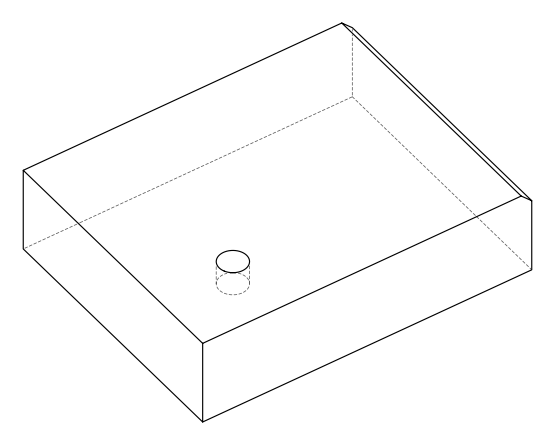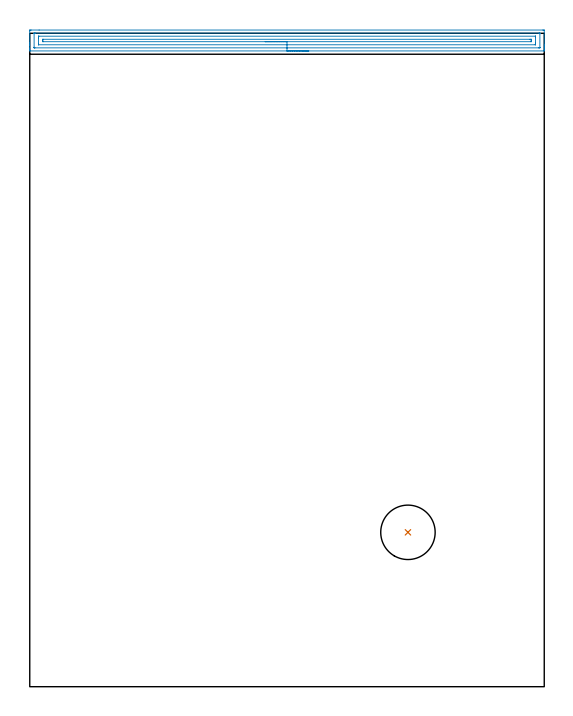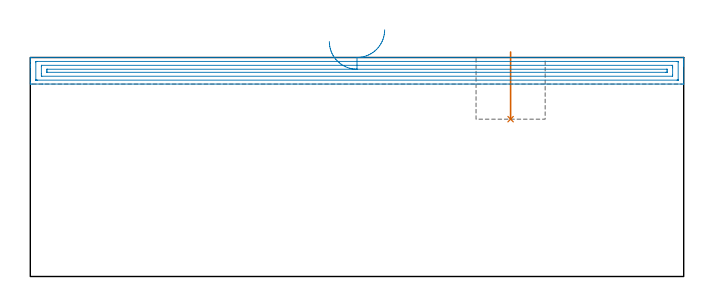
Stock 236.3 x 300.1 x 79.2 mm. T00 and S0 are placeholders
(PLAN: 2 operations, 1 tool changes, 7.9 min)
(1 INDEXABLE_INSERT_DRILL_BLIND_HOLE_FROM_SOLID | STEP1POCKET | UGT0302_004 | 0.1 min | 10939 mm3)
(2 AREA_MILL | FG_CHAMFER_SURFACE | UGT0205_001 | 7.76 min | 10891 mm3)
(TOOL UGT0302_004 | Indexable Insert Drill 25mm | D25 PA180 FL50 Z2)
(TOOL UGT0205_001 | Chamfer Mill 20 x 3 x 45 deg. | D20 FL50 Z2)
(OP 1 INDEXABLE_INSERT_DRILL_BLIND_HOLE_FROM_SOLID)
G17 G21 G94 G90
T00 M6
G54
G17 G0 G90 X173.7 Y70.9 S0 M3
G43 Z89.2 H0
G94 G81 G98 Z56.9 F250. R81.2
G80
M5
M2
(OP 2 AREA_MILL)
G17 G21 G94 G90
T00 M6
G54
G17 G0 G90 X128.15 Y292. S1061 M3
G43 Z89.2 H0
G94 G1 X128.112 Z88.328 F250.
X127.998 Z87.463
X127.809 Z86.612
X127.547 Z85.78
X127.213 Z84.974
X126.81 Z84.2
X126.342 Z83.464
X125.81 Z82.772
X125.221 Z82.129
X124.578 Z81.54
X123.886 Z81.008
X123.15 Z80.54
X122.376 Z80.137
X121.57 Z79.803
X120.738 Z79.541
X119.886 Z79.352
X119.022 Z79.238
X118.15 Z79.2
X0.177
X0.01 Y292.002 Z79.189
X0.003 Y292.159 Z79.034
X0. Y292.323 Z78.877
Y292.592 Z78.607
Y293.287 Z77.908
Y294.512 Z76.685
Y295.043 Z76.151
Y295.656 Z75.539
Y301.192 Z70.006
X0.003 Y301.46 Z69.737
X0.01 Y301.592 Z69.606
X0.144 Y301.599 Z69.599
X0.623 Y301.6 Z69.6
X4.296
X235.677
X236.16 Y301.595 Z69.603
X236.29 Y301.592 Z69.606
X236.3 Y301.457 Z69.74
Y295.043 Z76.151
Y294.512 Z76.685
Y294.165 Z77.031
Y293.634 Z77.563
Y293.287 Z77.908
Y292.592 Z78.607
Y292.322 Z78.877
X236.297 Y292.159 Z79.034
X236.29 Y292.002 Z79.189
X236.123 Y292. Z79.2
X118.15
Y293.414 Z77.786
X2.411 Y293.415 Z77.785
X2.279 Y293.416 Z77.784
X2.05 Y293.421 Z77.779
X2.009 Y293.428 Z77.772
X2.005 Y293.459 Z77.741
X2.002 Y293.492 Z77.708
X2. Y293.69 Z77.51
X2.001 Y299.974 Z71.226
X2.003 Y300.081 Z71.119
X2.009 Y300.152 Z71.048
X2.014 Y300.179 Z71.021
X2.03 Y300.181 Z71.019
X2.411 Y300.185 Z71.015
X2.541 Y300.186 Z71.014
X233.889 Y300.185 Z71.015
X234.021 Y300.184 Z71.016
X234.25 Y300.179 Z71.021
X234.291 Y300.172 Z71.028
X234.295 Y300.141 Z71.059
X234.298 Y300.108 Z71.092
X234.3 Y299.91 Z71.29
X234.299 Y293.626 Z77.574
X234.297 Y293.519 Z77.681
X234.291 Y293.448 Z77.752
X234.286 Y293.421 Z77.779
X234.27 Y293.419 Z77.781
X233.889 Y293.415 Z77.785
X233.759 Y293.414 Z77.786
X118.15
Y294.828 Z76.372
X4.126 Y294.829 Z76.371
X4.067 Y294.83 Z76.37
X4.03 Y294.833 Z76.367
X4.014 Y294.835 Z76.365
X4.01 Y294.849 Z76.351
X4.004 Y295.043 Z76.157
X4.001 Y295.238 Z75.962
X4. Y297.873 Z73.327
X4.004 Y298.557 Z72.643
X4.008 Y298.744 Z72.456
X4.015 Y298.765 Z72.435
X4.035 Y298.767 Z72.433
X4.089 Y298.77 Z72.43
X4.198 Y298.771 Z72.429
X232.174
X232.233 Y298.77 Z72.43
X232.271 Y298.767 Z72.433
X232.286 Y298.765 Z72.435
X232.29 Y298.751 Z72.449
X232.296 Y298.557 Z72.643
X232.299 Y298.362 Z72.838
X232.3 Y295.727 Z75.473
X232.296 Y295.043 Z76.157
X232.292 Y294.856 Z76.344
X232.285 Y294.835 Z76.365
X232.265 Y294.833 Z76.367
X232.211 Y294.83 Z76.37
X232.102 Y294.829 Z76.371
X118.15 Y294.828 Z76.372
Y296.243 Z74.957
X6.143
X6.065 Y296.244 Z74.956
X6.03 Y296.247 Z74.953
X6.014 Y296.249 Z74.951
X6.01 Y296.265 Z74.935
X6.006 Y296.368 Z74.832
X6. Y296.786 Z74.414
X6.003 Y297.232 Z73.968
X6.007 Y297.34 Z73.86
X6.01 Y297.349 Z73.851
X6.018 Y297.351 Z73.849
X6.055 Y297.355 Z73.845
X6.123 Y297.356 Z73.844
X229.747 Y297.357 Z73.843
X230.157
X230.235 Y297.355 Z73.845
X230.271 Y297.353 Z73.847
X230.286 Y297.351 Z73.849
X230.29 Y297.335 Z73.865
X230.294 Y297.232 Z73.968
X230.3 Y296.814 Z74.386
X230.297 Y296.368 Z74.832
X230.293 Y296.26 Z74.94
X230.29 Y296.251 Z74.949
X230.282 Y296.249 Z74.951
X230.245 Y296.245 Z74.955
X230.177 Y296.244 Z74.956
X118.15 Y296.243 Z74.957
X117.278 Z74.995
X116.414 Z75.109
X115.562 Z75.298
X114.73 Z75.56
X113.924 Z75.894
X113.15 Z76.297
X112.414 Z76.766
X111.722 Z77.297
X111.079 Z77.886
X110.49 Z78.529
X109.958 Z79.222
X109.49 Z79.957
X109.087 Z80.731
X108.753 Z81.537
X108.491 Z82.369
X108.302 Z83.221
X108.188 Z84.086
X108.15 Z84.957
G0 Z89.2
M5
M2
